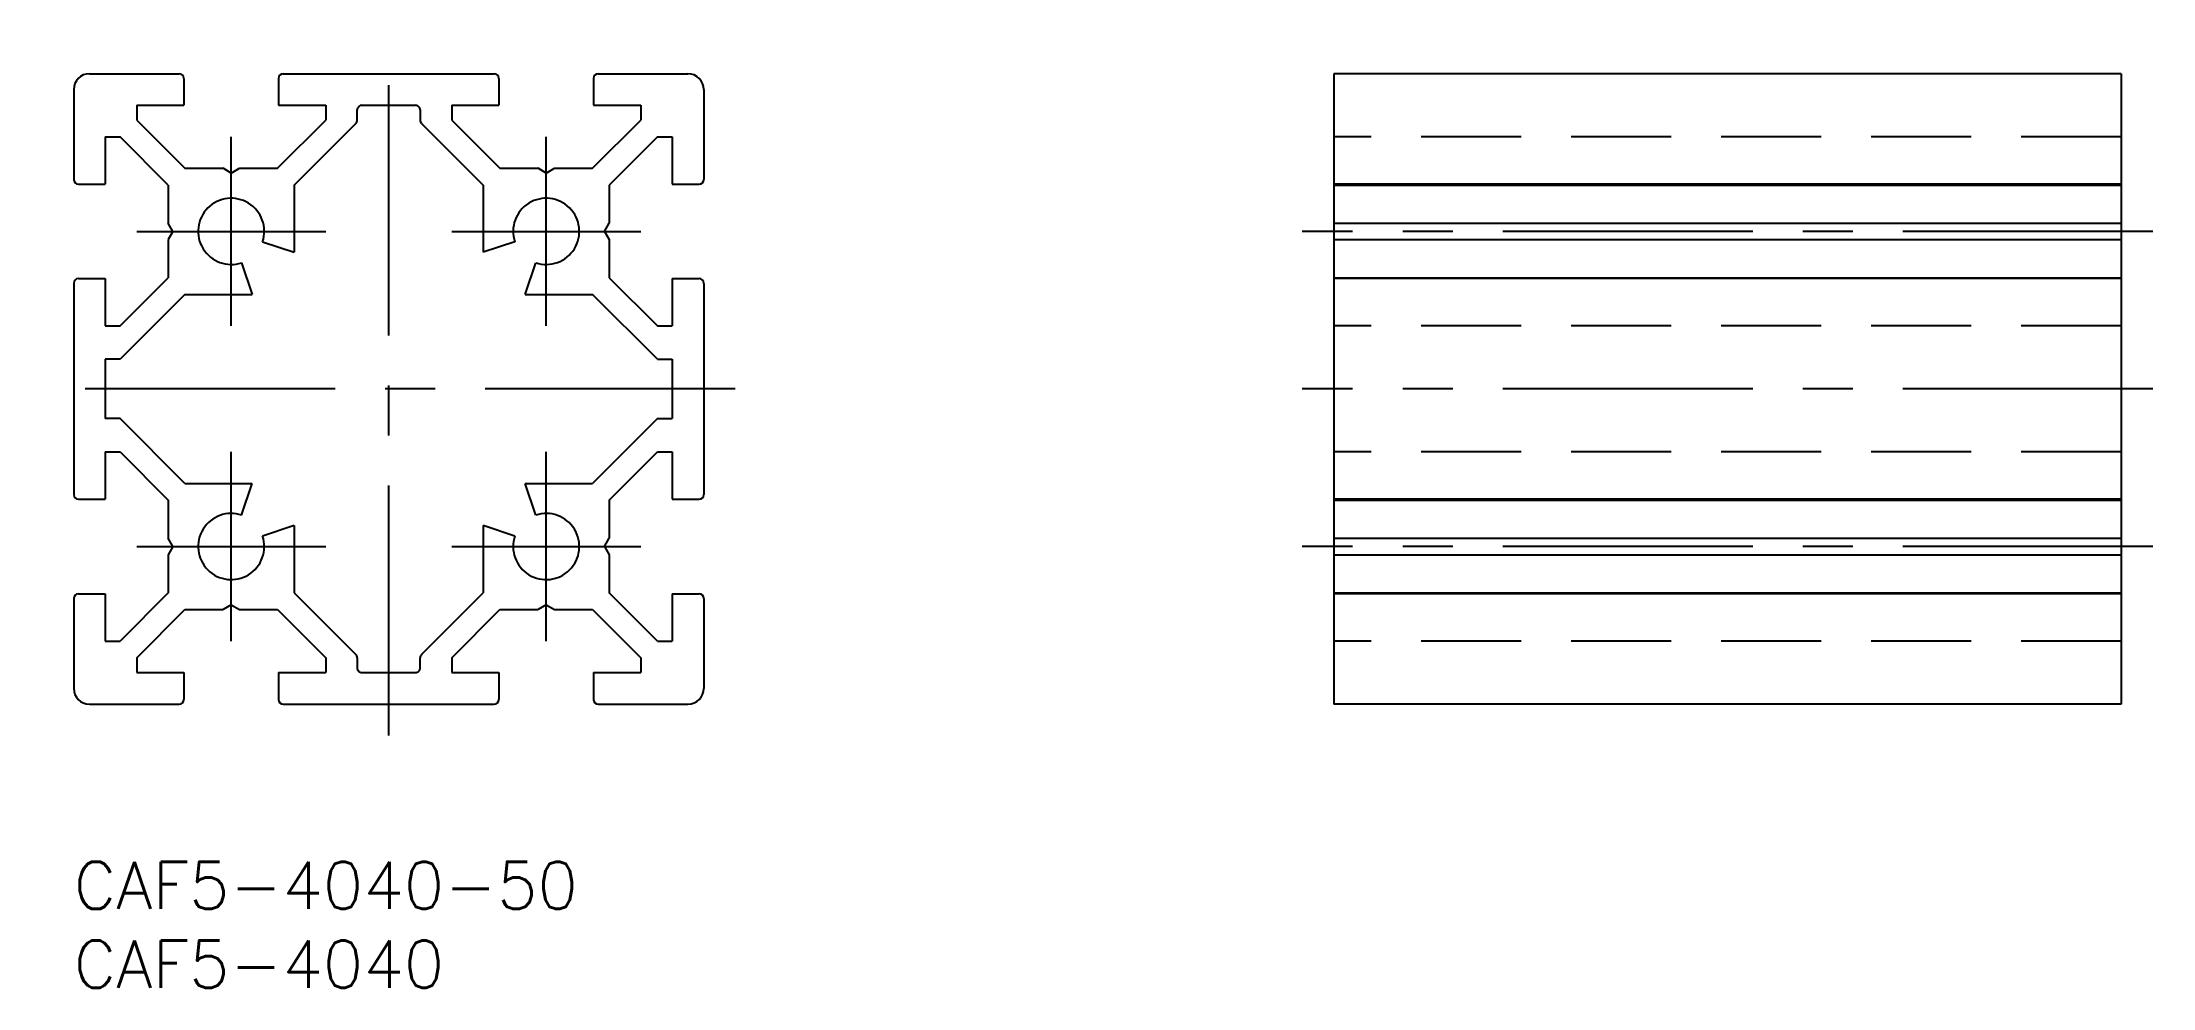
# Model space of a CAD drawing. Extents: x -2 to 132, y -8 to 52.
import ezdxf

# ---------------------------------------------------------------- set-up
doc = ezdxf.new("R2010")
doc.units = 0
doc.header["$LTSCALE"] = 0.5
doc.linetypes.add('CENTER', pattern=[50.8, 31.75, -6.35, 6.35, -6.35])
doc.linetypes.add('DASHED', pattern=[19.05, 12.7, -6.35])
for name, color, linetype in [('MSM_CENTER', 1, 'CENTER'), ('MSM_CONTINUOUS', 7, 'CONTINUOUS'), ('MSM_DASHED', 4, 'DASHED'), ('MSM_PART_NUMBER', 7, 'CONTINUOUS')]:
    doc.layers.add(name, color=color, linetype=linetype)
doc.styles.get("Standard").update_dxf_attribs({"font": 'txt.shx', "height": 1, "bigfont": 'bigfont.shx'})

# ---------------------------------------------------------------- blocks, each defined once
blk = doc.blocks.new('*U2')
at = {"layer": 'MSM_PART_NUMBER'}
blk.add_text('CAF5-4040-50', height=3, dxfattribs=at).set_placement((0, -3))
blk = doc.blocks.new('*U3')
at = {"layer": 'MSM_PART_NUMBER'}
blk.add_text('CAF5-4040', height=3, dxfattribs=at).set_placement((0, -8))

msp = doc.modelspace()

# ---------------------------------------------------------------- linework, layer by layer
at = {"layer": 'MSM_CENTER'}
for p, q in [((20, 8), (20, 52)), ((10, 34), (10, 46)), ((30, 34), (30, 46)), ((4, 40), (16, 40)), ((24, 40), (36, 40)), ((132, 40), (78, 40)), ((42, 30), (-2, 30)), ((132, 30), (78, 30)), ((10, 14), (10, 26)), ((30, 14), (30, 26)), ((4, 20), (16, 20)), ((24, 20), (36, 20)), ((132, 20), (78, 20))]:
    msp.add_line(p, q, dxfattribs=at)
at = {"layer": 'MSM_CONTINUOUS'}
for p, q in [((1, 50), (6.7, 50)), ((7, 49.7), (7, 48)), ((13, 49.7), (13, 48)), ((13.3, 50), (26.7, 50)), ((27, 49.7), (27, 48)), ((33, 49.7), (33, 48)), ((33.3, 50), (39, 50)), ((80, 50), (80, 10)), ((130, 50), (80, 50)), ((130, 50), (130, 10)), ((0, 49), (0, 43.3)), ((40, 49), (40, 43.3)), ((4, 48), (7, 48)), ((4, 48), (4, 47.06)), ((4, 47.06), (7.06, 44)), ((12.94, 44), (16, 47.06)), ((13, 48), (16, 48)), ((16, 48), (16, 47.06)), ((18, 47.07), (18, 47.7)), ((18.3, 48), (21.7, 48)), ((22, 47.7), (22, 47.07)), ((24, 48), (27, 48)), ((24, 48), (24, 47.06)), ((24, 47.06), (27.06, 44)), ((32.94, 44), (36, 47.06)), ((33, 48), (36, 48)), ((36, 48), (36, 47.06)), ((2, 46), (2, 43)), ((2, 46), (2.94, 46)), ((6, 42.94), (2.94, 46)), ((14, 42.94), (17.91, 46.85)), ((22.09, 46.85), (26, 42.94)), ((37.06, 46), (34, 42.94)), ((37.06, 46), (38, 46)), ((38, 46), (38, 43)), ((0.3, 43), (2, 43)), ((6, 42.94), (6, 40.52)), ((7.06, 44), (9.48, 44)), ((10, 43.7), (9.48, 44)), ((10, 43.7), (10.52, 44)), ((10.52, 44), (12.94, 44)), ((14, 42.94), (14, 38.67)), ((26, 42.94), (26, 38.67)), ((27.06, 44), (29.48, 44)), ((30, 43.7), (29.48, 44)), ((30, 43.7), (30.52, 44)), ((30.52, 44), (32.94, 44)), ((34, 42.94), (34, 40.52)), ((38, 43), (39.7, 43)), ((130, 43), (80, 43)), ((80, 42.94), (130, 42.94)), ((6.3, 40), (6, 40.52)), ((33.7, 40), (34, 40.52)), ((80, 40.52), (130, 40.52)), ((6.3, 40), (6, 39.48)), ((6, 39.48), (6, 37.06)), ((11.99, 39.34), (14, 38.67)), ((28.01, 39.34), (26, 38.67)), ((33.7, 40), (34, 39.48)), ((34, 39.48), (34, 37.06)), ((80, 39.48), (130, 39.48)), ((10.66, 38.01), (11.33, 36)), ((28.67, 36), (29.34, 38.01)), ((0, 36.7), (0, 23.3)), ((0.3, 37), (2, 37)), ((2, 37), (2, 34)), ((2.94, 34), (6, 37.06)), ((34, 37.06), (37.06, 34)), ((38, 37), (39.7, 37)), ((38, 37), (38, 34)), ((40, 36.7), (40, 23.3)), ((80, 37.06), (130, 37.06)), ((130, 37), (80, 37)), ((7.06, 36), (2.94, 31.88)), ((7.06, 36), (11.33, 36)), ((28.67, 36), (32.94, 36)), ((37.06, 31.88), (32.94, 36)), ((2, 34), (2.94, 34)), ((37.06, 34), (38, 34)), ((2.94, 31.88), (2, 31.88)), ((2, 31.88), (2, 28.12)), ((37.06, 31.88), (38, 31.88)), ((38, 31.88), (38, 28.12)), ((2.94, 28.12), (2, 28.12)), ((7.06, 24), (2.94, 28.12)), ((37.06, 28.12), (32.94, 24)), ((37.06, 28.12), (38, 28.12)), ((2, 26), (2, 23)), ((2, 26), (2.94, 26)), ((2.94, 26), (6, 22.94)), ((34, 22.94), (37.06, 26)), ((37.06, 26), (38, 26)), ((38, 26), (38, 23)), ((0.3, 23), (2, 23)), ((6, 22.94), (6, 20.52)), ((7.06, 24), (11.33, 24)), ((10.66, 21.99), (11.33, 24)), ((29.34, 21.99), (28.67, 24)), ((28.67, 24), (32.94, 24)), ((34, 22.94), (34, 20.52)), ((38, 23), (39.7, 23)), ((130, 23), (80, 23)), ((80, 22.94), (130, 22.94)), ((6.3, 20), (6, 20.52)), ((14, 21.33), (11.99, 20.66)), ((14, 21.33), (14, 17.06)), ((28.01, 20.66), (26, 21.33)), ((26, 21.33), (26, 17.06)), ((33.7, 20), (34, 20.52)), ((80, 20.52), (130, 20.52)), ((6.3, 20), (6, 19.48)), ((6, 19.48), (6, 17.06)), ((33.7, 20), (34, 19.48)), ((34, 19.48), (34, 17.06)), ((80, 19.48), (130, 19.48)), ((0, 16.7), (0, 11)), ((0.3, 17), (2, 17)), ((2, 17), (2, 14)), ((6, 17.06), (2.94, 14)), ((10, 16.3), (9.48, 16)), ((10, 16.3), (10.52, 16)), ((14, 17.06), (17.91, 13.15)), ((22.09, 13.15), (26, 17.06)), ((30, 16.3), (29.48, 16)), ((30, 16.3), (30.52, 16)), ((37.06, 14), (34, 17.06)), ((38, 17), (39.7, 17)), ((38, 17), (38, 14)), ((40, 16.7), (40, 11)), ((80, 17.06), (130, 17.06)), ((130, 17), (80, 17)), ((4, 12.94), (7.06, 16)), ((7.06, 16), (9.48, 16)), ((10.52, 16), (12.94, 16)), ((12.94, 16), (16, 12.94)), ((24, 12.94), (27.06, 16)), ((27.06, 16), (29.48, 16)), ((30.52, 16), (32.94, 16)), ((32.94, 16), (36, 12.94)), ((2, 14), (2.94, 14)), ((37.06, 14), (38, 14)), ((4, 12.94), (4, 12)), ((16, 12.94), (16, 12)), ((18, 12.93), (18, 12.3)), ((22, 12.3), (22, 12.93)), ((24, 12.94), (24, 12)), ((36, 12.94), (36, 12)), ((4, 12), (7, 12)), ((7, 12), (7, 10.3)), ((13, 12), (13, 10.3)), ((13, 12), (16, 12)), ((18.3, 12), (21.7, 12)), ((24, 12), (27, 12)), ((27, 12), (27, 10.3)), ((33, 12), (36, 12)), ((33, 12), (33, 10.3)), ((1, 10), (6.7, 10)), ((13.3, 10), (26.7, 10)), ((33.3, 10), (39, 10)), ((130, 10), (80, 10))]:
    msp.add_line(p, q, dxfattribs=at)
for centre, radius, start, end in [((1, 49), 1, 90, 180), ((6.7, 49.7), 0.3, 0, 90), ((13.3, 49.7), 0.3, 90, 180), ((26.7, 49.7), 0.3, 0, 90), ((33.3, 49.7), 0.3, 90, 180), ((39, 49), 1, 0, 90), ((17.7, 47.06), 0.3, 314.5366, 0.5182), ((18.3, 47.7), 0.3, 90, 180.5138), ((21.7, 47.7), 0.3, 359.4862, 90), ((22.3, 47.06), 0.3, 179.482, 225.4635), ((0.3, 43.3), 0.3, 180, 270), ((39.7, 43.3), 0.3, 270, 0), ((10, 40), 2.1, 341.5651, 288.4352), ((30, 40), 2.1, 251.5648, 198.4344), ((0.3, 36.7), 0.3, 90, 180), ((39.7, 36.7), 0.3, 0, 90), ((0.3, 23.3), 0.3, 180, 270), ((39.7, 23.3), 0.3, 270, 0), ((10, 20), 2.1, 71.5646, 18.4349), ((30, 20), 2.1, 161.5653, 108.4353), ((0.3, 16.7), 0.3, 90, 180), ((39.7, 16.7), 0.3, 0, 90), ((17.7, 12.94), 0.3, 359.482, 45.4635), ((18.3, 12.3), 0.3, 179.4862, 270), ((21.7, 12.3), 0.3, 270, 0.5138), ((22.3, 12.94), 0.3, 134.5365, 180.518), ((1, 11), 1, 180, 270), ((39, 11), 1, 270, 0), ((6.7, 10.3), 0.3, 270, 0), ((13.3, 10.3), 0.3, 180, 270), ((26.7, 10.3), 0.3, 270, 0), ((33.3, 10.3), 0.3, 180, 270)]:
    msp.add_arc(centre, radius, start, end, dxfattribs=at)
at = {"layer": 'MSM_DASHED'}
for p, q in [((130, 46), (80, 46)), ((130, 34), (80, 34)), ((130, 26), (80, 26)), ((130, 14), (80, 14))]:
    msp.add_line(p, q, dxfattribs=at)

# ---------------------------------------------------------------- block references
at = {"layer": 'MSM_CONTINUOUS'}
for name in ['*U2', '*U3']:
    msp.add_blockref(name, (0, 0), dxfattribs=at)

doc.saveas('drawing.dxf')
